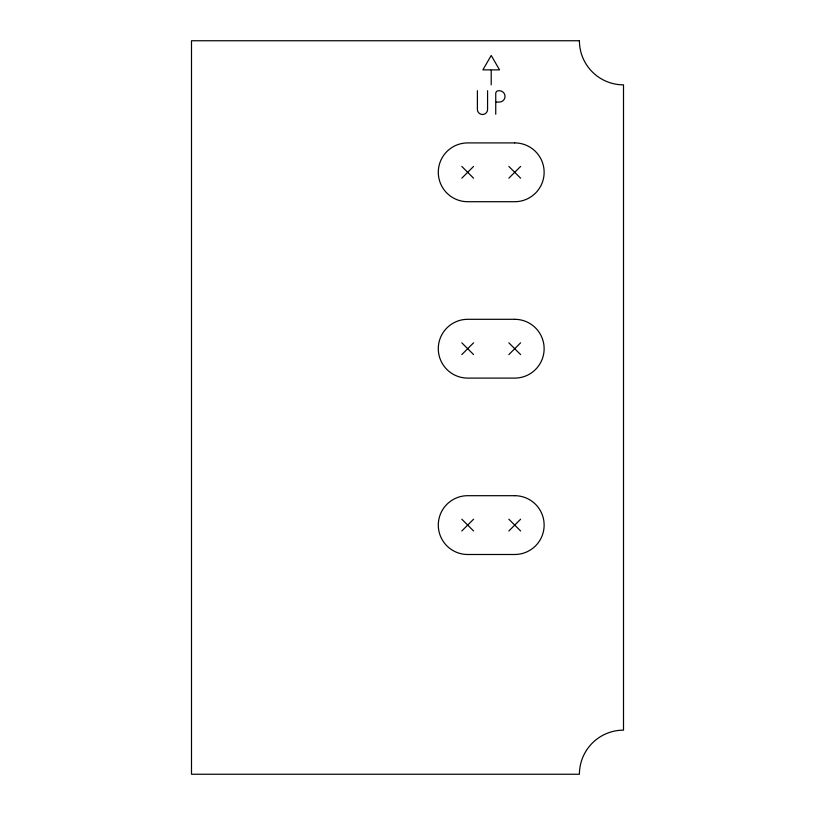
<?xml version="1.0" encoding="UTF-8"?>
<svg xmlns="http://www.w3.org/2000/svg" width="815" height="815" viewBox="0 0 815 815"><rect width="100%" height="100%" fill="white"/><g stroke="black" fill="none" stroke-linecap="round" stroke-linejoin="round"><path stroke-width="1.22" d="M461.81 178.19L473.576 166.433M508.855 178.19L520.612 166.433M461.81 354.586L473.576 342.82M508.855 354.586L520.612 342.82M461.81 530.973L473.576 519.216M508.855 530.973L520.612 519.216M490.63 69.876L482.888 69.876L491.211 55.451L499.544 69.876L491.211 69.876L491.211 84.852M496.325 102.058L499.361 102.058A5.664 5.664 0 0 0 505.025 96.394A5.664 5.664 0 0 0 499.361 90.73L498.495 90.73A2.761 2.761 0 0 0 495.744 93.481L495.744 114.243M508.855 166.433L520.612 178.19M461.81 166.433L473.576 178.19M508.855 342.82L520.612 354.586M461.81 342.82L473.576 354.586M508.855 519.216L520.612 530.973M461.81 519.216L473.576 530.973M487.574 90.73L487.574 109.414A5.084 5.084 0 0 1 482.49 114.497A5.084 5.084 0 0 1 477.396 109.414L477.396 90.73M579.414 40.75L191.494 40.75L191.494 774.25L579.414 774.25A44.102 44.102 0 0 1 623.506 730.148L623.506 84.852A44.102 44.102 0 0 1 579.414 40.75M514.734 142.91L467.698 142.91A29.401 29.401 0 0 0 438.297 172.311A29.401 29.401 0 0 0 467.698 201.713L514.734 201.713A29.401 29.401 0 0 0 544.135 172.311A29.401 29.401 0 0 0 514.734 142.91M514.734 319.307L467.698 319.307A29.401 29.401 0 0 0 438.297 348.698A29.401 29.401 0 0 0 467.698 378.099L514.734 378.099A29.401 29.401 0 0 0 544.135 348.698A29.401 29.401 0 0 0 514.734 319.307M514.734 495.693L467.698 495.693A29.401 29.401 0 0 0 438.297 525.094A29.401 29.401 0 0 0 467.698 554.495L514.734 554.495A29.401 29.401 0 0 0 544.135 525.094A29.401 29.401 0 0 0 514.734 495.693"/></g></svg>
